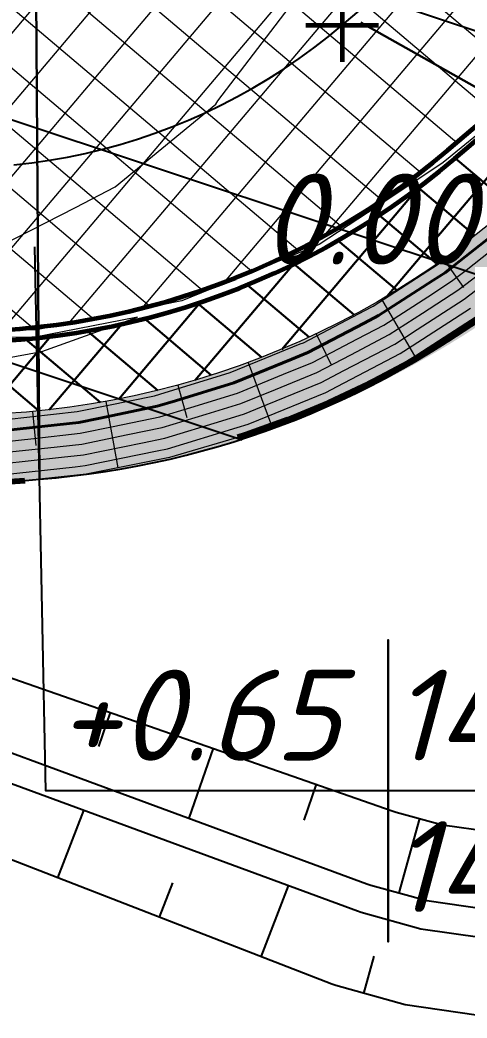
# Model space of a CAD drawing. Header units: metres. Extents: x 2306714 to 2308412, y 453204 to 454783.
# Drawn here: x 2308320.13 to 2308326.28, y 454669.29 to 454683.02 of the extents above; entities that cross this region are included whole.
import ezdxf

# ---------------------------------------------------------------- set-up
doc = ezdxf.new("R2010")
doc.units = ezdxf.units.M
doc.linetypes.add('ACAD_ISO02W100', pattern=[15, 12, -3])
doc.linetypes.add('осевая', pattern=[50.800000000000004, 31.75, -6.349999999999999, 6.349999999999999, -6.349999999999999])
for name, color, linetype, lineweight in [('$0$ПП_Дорога_Покрытия_ПроезжаяЧасть_Тип1.', 5, 'Continuous', 9), ('280_ПОР_Откосы планировки', 250, 'Continuous', 20), ('ГП_АД том 3.2.6', 250, 'Continuous', 40), ('ГП_ВП', 1, 'Continuous', 40), ('ГП_Границы ЗУ', 1, 'Continuous', 50), ('ПП_Дорога_БортовойКамень_БР100.30.18', 5, 'Continuous', 60), ('ПП_Дорога_Покрытия_Откос', 3, 'Continuous', 9), ('ПП_Дорога_Покрытия_Щебневание_Прикромочное', 151, 'Continuous', 30)]:
    doc.layers.add(name, color=color, linetype=linetype, lineweight=lineweight)
for name, color, linetype in [('АД_серый', 250, 'Continuous'), ('ГП_Автодорога Ось', 1, 'осевая'), ('ГП_здания', 7, 'Continuous'), ('ГП_Ограждение', 7, 'ограждение2'), ('ГП_ПЗМ', 7, 'Continuous'), ('ГП_ПЗМ @ 0.5 (1)', 7, 'Continuous'), ('ПП_Дорога_Покрытия_Газон', 3, 'Continuous')]:
    doc.layers.add(name, color=color, linetype=linetype)
doc.styles.add('ASML', font='isocpeui.ttf')
doc.styles.add('СПДС', font='isocpeur.ttf')
doc.linetypes.add('ограждение2', pattern='A,6.349999999999999,-2.54,[132,ltypeshp.shx,S=2.54,R=0,X=-2.54,Y=0],-2.54,25.4', length=36.83)

# ---------------------------------------------------------------- blocks, each defined once
blk = doc.blocks.new('АД 3.2.6')
at = {"layer": 'АД_серый'}
h = blk.add_hatch(dxfattribs=at)
h.set_pattern_fill('ANSI37', color=256, scale=0.25)
h.set_pattern_definition([(45, (-2306981.547548172, -453219.1040564558), (-0.5612660075668221, 0.5612660075668221), []), (135, (-2306981.547548172, -453219.1040564558), (-0.5612660075668221, -0.5612660075668221), [])])
edge = h.paths.add_edge_path()
edge.add_line((1447.454853040166, 1552.309207625396), (1448.993342189118, 1553.496323051746))
edge.add_line((1448.993342189118, 1553.496323051746), (1448.068976207171, 1554.677655998675))
edge.add_line((1448.068976207171, 1554.677655998675), (1446.517068812158, 1553.479917128919))
edge.add_arc((1539.264207246713, 1427.39880878001), 156.5198951261088, 126.3387527321787, 128.5976521573407)
edge.add_line((1441.619650802109, 1549.726312502695), (1440.286358835176, 1548.661001503293))
edge.add_line((1440.286358835176, 1548.661001503293), (1432.437758919317, 1542.427474732685))
edge.add_line((1432.437758919317, 1542.427474732685), (1424.532497577369, 1535.683233446325))
edge.add_line((1424.532497577369, 1535.683233446325), (1399.62438085489, 1514.544693585194))
edge.add_line((1399.62438085489, 1514.544693585194), (1338.628941953648, 1462.780261460226))
edge.add_line((1338.628941953648, 1462.780261460226), (1277.633627716452, 1411.015930665249))
edge.add_arc((2570.053925645072, -111.6977968080318), 1997.249939875698, 130.3233042678484, 132.4751140804625)
edge.add_line((1221.371130604297, 1361.415247290919), (1158.760474131442, 1304.093159574782))
edge.add_line((1158.760474131442, 1304.093159574782), (1121.881938925944, 1270.329663886223))
edge.add_line((1121.881938925944, 1270.329663886223), (1072.464701327029, 1225.086580126663))
edge.add_line((1072.464701327029, 1225.086580126663), (1074.583919865545, 1224.99317454308))
edge.add_line((1074.583919865545, 1224.99317454308), (1122.89484344935, 1269.223307512118))
edge.add_line((1122.89484344935, 1269.223307512118), (1159.773378654849, 1302.986803200678))
edge.add_line((1159.773378654849, 1302.986803200678), (1222.384035128168, 1360.308890916873))
edge.add_arc((2570.053925785702, -111.6977969651925), 1995.749940086286, 130.3233042815335, 132.4751140939099, ccw=False)
edge.add_line((1278.604277253617, 1409.872322569485), (1339.599524696823, 1461.636596676137))
edge.add_line((1339.599524696823, 1461.636596676137), (1344.156824226491, 1465.50419770315))
edge.add_arc((1344.221366018522, 1459.654553754721), 5.849999997121297, 90.63214483974602, 130.3199579245886)
edge.add_line((1340.436091920826, 1464.114845221455), (1340.337880480569, 1464.230570433836))
edge.add_line((1340.337880480569, 1464.230570433836), (1353.275870950892, 1475.210534536221))
edge.add_line((1353.275870950892, 1475.210534536221), (1353.365798648912, 1475.078172574169))
edge.add_arc((1356.859068854712, 1470.311110166774), 5.909976372771667, 126.2337022700823, 169.9147219048319)
edge.add_line((1351.040412212256, 1471.346028329863), (1383.518177629448, 1498.908631596831))
edge.add_arc((1383.579929740634, 1493.058957533852), 5.849999997120812, 90.60482069393159, 130.3199579216375)
edge.add_line((1379.794655642938, 1497.519249001052), (1379.697597332764, 1497.633615449013))
edge.add_line((1379.697597332764, 1497.633615449013), (1392.277919378132, 1508.310040415788))
edge.add_line((1392.277919378132, 1508.310040415788), (1392.374964916147, 1508.19566312764))
edge.add_arc((1396.160240890924, 1503.735370581795), 5.850002034166134, 130.3199651029328, 170.0350879478978)
edge.add_line((1390.398492510896, 1504.747684468457), (1400.594963598531, 1513.401028801105))
edge.add_line((1400.594963598531, 1513.401028801105), (1433.380012007896, 1541.224411068426))
edge.add_line((1433.380012007896, 1541.224411068426), (1441.268543222919, 1547.527284682845))
edge.add_line((1441.268543222919, 1547.527284682845), (1442.567646383308, 1548.565322835639))
edge.add_arc((1539.189932452515, 1427.497935878229), 154.8973155026733, 126.31552717981941, 128.5929061880581, ccw=False)
for p, q in [((1361.376152571291, 1451.733751109044, 141.0324681291299), (1361.213284071535, 1451.265729239385, 141.0324681291299)), ((1362.79282432422, 1451.24075727741, 141.0324681291299), (1362.458454664796, 1450.279909422796, 141.0324681291299)), ((1364.209494169801, 1450.747763922612, 141.0324681291299), (1364.037994917482, 1450.254937460821, 141.0324681291299)), ((1360.656433495693, 1449.459370557568, 139.5605574478972), (1361.015159997158, 1450.3845490854, 139.5605574478972)), ((1365.632622297853, 1450.275461485784, 141.0324681291299), (1365.349415358156, 1449.252258589666, 141.0324681291299)), ((1362.054985436611, 1448.917099897167, 139.5605574478972), (1362.239090356044, 1449.391926709911, 139.5605574478972)), ((1363.453533562831, 1448.374833051464, 139.5605574478972), (1363.831238183193, 1449.348954145214, 139.5605574478972)), ((1364.864910515956, 1447.870903913281, 139.5605574478972), (1365.007980736904, 1448.382035199902, 139.5605574478972))]:
    blk.add_line(p, q, dxfattribs=at)
at = {"layer": 'АД_серый', "linetype": 'Continuous', "flags": 128}
for points in [[(1346.298322473653, 1456.8343060154), (1354.947252887767, 1453.04655426566), (1355.521424844861, 1452.830958711333), (1364.908354714978, 1449.37897329533), (1364.961067356635, 1449.360498509952), (1365.730774100404, 1449.145966543234), (1366.521949926857, 1449.032780411537), (1367.321306160651, 1449.022889906948), (1368.115410425234, 1449.116509447805), (1368.890912360977, 1449.312113665393), (1369.63476806879, 1449.606462232244), (1370.334459506441, 1449.994653530069), (1370.978205151856, 1450.470206266036), (1374.613089942373, 1453.536089800123)], [(1374.871663744561, 1453.230902007432), (1371.236778954044, 1450.165018473286), (1370.551381571218, 1449.658580892137), (1369.806393100414, 1449.245152325777), (1369.014356264379, 1448.931638169859), (1368.18859877158, 1448.723262113461), (1367.343009046279, 1448.623479109898), (1366.491802643053, 1448.63391810283), (1365.649283261038, 1448.75435545668), (1364.829602385405, 1448.982719525229), (1364.776889743749, 1449.001194310666), (1355.389959873166, 1452.45317972661), (1354.815787916537, 1452.668775280938), (1346.146707816981, 1456.464153349865)], [(1375.573191053234, 1452.402907952841), (1371.931493243202, 1449.34506564436), (1371.133409869857, 1448.756857103086), (1370.266267131083, 1448.277012413484), (1369.344683971256, 1447.913510950922), (1368.384182899259, 1447.672371622349), (1367.400928530842, 1447.557553226245), (1366.411455554888, 1447.570889497525), (1365.43239067914, 1447.712059900921), (1364.480173242744, 1447.97859663784), (1364.427501289174, 1447.997188345238), (1355.098116166424, 1451.614534891501), (1354.528844541404, 1451.84421208594), (1345.902305676602, 1455.867468929675)], [(1339.536905054468, 1458.252398210403), (1339.767400797922, 1458.334554404602), (1340.632189442869, 1458.536956307944), (1341.514231962152, 1458.641008820501), (1342.402379853651, 1458.645396779408), (1343.28540744679, 1458.550064723415), (1344.152153789066, 1458.356217594061), (1344.991663713008, 1458.066305504879), (1346.542724614032, 1457.430990435649), (1355.2341962629, 1453.871117460658), (1355.813268551603, 1453.669603546499), (1365.257743169553, 1450.382979260757), (1365.310496499296, 1450.364621397341), (1365.947666682769, 1450.188262099051), (1366.602297015488, 1450.0958090169), (1367.263386676088, 1450.088815790601), (1367.919826297555, 1450.167399938975), (1368.560584653634, 1450.330240884272), (1369.174894038122, 1450.574602144596), (1369.752431206871, 1450.896377319121), (1370.283490862232, 1451.290159094962), (1373.911562633701, 1454.364083854714), (1381.54125745222, 1460.828428908833)]]:
    blk.add_lwpolyline(points, dxfattribs=at)
blk = doc.blocks.new('Опорная точка планировки')
at = {"color": 0, "linetype": 'ByBlock', "lineweight": -2, "transparency": 16777216, "flags": 128}
for points in [[(9e-16, 1.5), (0, -1.5)], [(-1.5, 0), (1.5, 0)]]:
    blk.add_lwpolyline(points, dxfattribs=at)
blk = doc.blocks.new('ЛОС 4 этап')
at = {"layer": '$0$ПП_Дорога_Покрытия_ПроезжаяЧасть_Тип1.'}
h = blk.add_hatch(dxfattribs=at)
h.set_pattern_fill('ANSI37', color=256, scale=0.2, angle=4.777369577706974, style=0)
h.set_pattern_definition([(49.77736957770698, (0, 0), (-0.4848485535213593, 0.4100571669270586), []), (139.777369577707, (0, 0), (-0.4100571669270586, -0.4848485535213591), [])])
edge = h.paths.add_edge_path()
edge.add_arc((2308304.236538018, 454681.2698630056), 6.144278917265609, 89.15896844982309, 125.8828352362109)
edge.add_line((2308300.635193925, 454686.2480638991), (2308312.913294128, 454696.6655864365))
edge.add_arc((2308316.795626544, 454692.0909285165), 6.000000005754039, 130.3199579446222, 171.7038446895422)
edge.add_arc((2308316.795626538, 454692.0909285192), 5.999999999379903, 171.7038447065023, 220.319957938836)
edge.add_line((2308312.220968622, 454688.2085961084), (2308314.647426357, 454685.3494349366))
edge.add_arc((2308319.222084273, 454689.2317673477), 6.000000000259753, 220.3199579352005, 310.3199578784066)
edge.add_line((2308323.10441668, 454684.6571094273), (2308349.883824267, 454707.3837403041))
edge.add_arc((2308346.00149186, 454711.9583982244), 6.000000000809312, 310.3199578855471, 400.3199579064049)
edge.add_line((2308350.576149778, 454715.8407306334), (2308348.148538905, 454718.7012505818))
edge.add_arc((2308343.573880987, 454714.8189181713), 6.000000000985901, 40.31995792275445, 88.91033582023188)
edge.add_arc((2308343.573880988, 454714.8189181725), 5.999999999792577, 88.91033582445583, 130.3199579174513)
edge.add_line((2308339.691548578, 454719.3935760899), (2308352.271857851, 454730.0699902164))
edge.add_arc((2308356.15419026, 454725.495332299), 5.999999999751165, 130.3199579174513, 171.7295800223683)
edge.add_arc((2308356.154190258, 454725.4953322978), 5.999999997614962, 171.7295800076187, 220.3199579193414)
edge.add_line((2308351.579532343, 454721.6129998897), (2308354.007143217, 454718.7524799404))
edge.add_arc((2308346.001491861, 454711.9583982243), 10.49999999937826, -49.68004212062391, 40.31995791748068, ccw=False)
edge.add_line((2308352.795573572, 454703.9527468645), (2308326.016165985, 454681.2261159872))
edge.add_arc((2308319.222084273, 454689.231767347), 10.49999999963178, 220.3199579323422, 310.31995788131337, ccw=False)
edge.add_line((2308311.216432919, 454682.4376856284), (2308308.726407598, 454685.370530572))
edge.add_arc((2308304.215317265, 454681.4145143937), 5.999999999041413, 41.24925429411533, 88.93607112818299)
at = {"layer": 'ПП_Дорога_Покрытия_Газон'}
h = blk.add_hatch(dxfattribs=at)
h.set_pattern_fill('ANSI37', color=256, scale=0.15, angle=-9.475358131038321)
h.set_pattern_definition([(35.52464186896168, (0, 0), (-0.276726509451476, 0.3876035364477497), []), (125.5246418689616, (0, 0), (-0.3876035364477497, -0.276726509451476), [])])
edge = h.paths.add_edge_path()
edge.add_arc((2308319.222084274, 454689.2317673466), 4.849999999242385, 220.3104329100984, 310.319957881844, ccw=False)
edge.add_line((2308315.523714135, 454686.0941634331), (2308313.390581821, 454688.5531931081))
edge.add_arc((2308320.709063739, 454695.3486391035), 9.986904618626378, 193.6486123932971, 222.8776961260903, ccw=False)
edge.add_line((2308311.004177868, 454692.9920623262), (2308343.628763501, 454720.6800180516))
edge.add_arc((2308339.735327242, 454711.6193214846), 9.861798425525892, 37.1801765034013, 66.74650996253769, ccw=False)
edge.add_line((2308347.592607178, 454717.5790379371), (2308349.699340344, 454715.0966169217))
edge.add_arc((2308346.001491861, 454711.9583982241), 4.850000000036212, -49.680042119745906, 40.31995791627418, ccw=False)
edge.add_line((2308349.139710556, 454708.2605497386), (2308322.360302969, 454685.533918862))
h.paths.add_polyline_path([(2308331.200050281, 454675.9012307795), (2308357.211669143, 454697.9764099192), (2308356.937140668, 454698.2998943145), (2308353.161841681, 454702.7552747151), (2308327.145297143, 454680.677248892), (2308330.924352604, 454676.2259699326)])
at = {"layer": 'ПП_Дорога_Покрытия_Щебневание_Прикромочное'}
h = blk.add_hatch(dxfattribs=at)
h.set_pattern_fill('ANSI37', color=256, scale=0.2, angle=4.777369577706974, style=0)
h.set_pattern_definition([(49.77736957770698, (19.10981205105781, -20.558689724945), (-0.4848485535213593, 0.4100571669270586), []), (139.777369577707, (19.10981205105781, -20.558689724945), (-0.4100571669270586, -0.4848485535213591), [])])
edge = h.paths.add_edge_path()
edge.add_arc((2308304.21556813, 454681.4147333857), 5.849753952321411, 40.27397484703931, 83.4847906255705, ccw=False)
edge.add_line((2308308.678708332, 454685.1962675768), (2308311.100277472, 454682.3427353454))
edge.add_arc((2308319.222092768, 454689.2318735519), 10.65007553597226, 220.3054896223834, 310.3259176045134)
edge.add_line((2308326.114126252, 454681.1125149949), (2308352.892631882, 454703.8383804164))
edge.add_arc((2308345.999686112, 454711.9585460502), 10.65128120487598, 310.3268493766145, 400.3130664229652)
edge.add_line((2308354.121509664, 454718.8495382504), (2308351.69389879, 454721.7100582002))
edge.add_arc((2308356.159129576, 454725.4970090397), 5.854851205219141, 177.2002641057002, 220.3011922885501, ccw=False)
edge.add_line((2308350.311266941, 454725.7829902174), (2308353.680325641, 454728.6421761275))
edge.add_arc((2308356.927696595, 454724.8239035122), 5.012446895558253, 130.3805553619786, 223.5667437289752)
edge.add_line((2308353.295817842, 454721.3693296457), (2308354.883952651, 454719.4965936522))
edge.add_arc((2308345.998224541, 454711.9586657014), 11.6523183031831, -49.66864389126118, 40.30855968545842, ccw=False)
edge.add_line((2308353.539687284, 454703.0759374299), (2308326.758791258, 454680.3480759863))
edge.add_arc((2308319.222077386, 454689.2316832237), 11.64991560187273, 220.3291617699454, 310.31075404609106, ccw=False)
edge.add_line((2308310.340891968, 454681.6921156564), (2308308.55904347, 454683.7916777982))
edge.add_arc((2308304.771098368, 454680.6014369049), 4.952389832463448, 40.10437997005284, 125.165736885291)
edge.add_line((2308301.918801352, 454684.6499634001), (2308304.87932191, 454687.2267082842))
at = {"layer": 'ГП_Автодорога Ось', "linetype": 'осевая', "ltscale": 0.5}
blk.add_polyline3d([(2308320.042127456, 454681.0226243241, 141.6298858529458), (2308320.289694314, 454681.0511372495, 141.6272252005023), (2308320.536287053, 454681.0871144356, 141.6245645480588), (2308320.781680671, 454681.1305230556, 141.6219038956154), (2308321.025651265, 454681.1813235023, 141.6192432431719), (2308321.267976229, 454681.2394694236, 141.6165825907284), (2308321.508434458, 454681.3049077655, 141.6139219382849), (2308321.74680655, 454681.3775788199, 141.6112612858414), (2308321.982875007, 454681.4574162796, 141.608600633398), (2308322.216424432, 454681.5443472983, 141.6059399809545), (2308322.447241729, 454681.6382925576, 141.603279328511), (2308322.675116292, 454681.7391663387, 141.6006186760675), (2308322.899840202, 454681.8468766016, 141.597958023624), (2308323.121208413, 454681.9613250678, 141.5952973711805), (2308323.339018942, 454682.0824073111, 141.5926367187371), (2308323.553073052, 454682.2100128522, 141.5899760662936), (2308323.763175434, 454682.34402526, 141.5873154138501), (2308323.969134384, 454682.4843222572, 141.5846547614066), (2308324.170761977, 454682.6307758327, 141.5819941089632), (2308324.367874244, 454682.7832523576, 141.5793334565197), (2308324.560291332, 454682.9416127074, 141.5766728040762), (2308351.33969892, 454705.6682435842, 140.8742095888592)], dxfattribs=at)
at = {"layer": 'ГП_Ограждение', "lineweight": 30, "ltscale": 0.3, "elevation": 139.8330709571579}
blk.add_lwpolyline([(2308324.820552972, 454682.9796664696), (2308326.783506086, 454681.8763361716)], dxfattribs=at)
at = {"layer": 'ПП_Дорога_БортовойКамень_БР100.30.18', "flags": 128}
for points in [[(2308300.332984856, 454685.9891723105, -0.4142135622518386), (2308308.789975181, 454685.296846804), (2308311.216432919, 454682.4376856284, 0.4142135620985498), (2308326.016165985, 454681.2261159872), (2308352.795573572, 454703.9527468645, 0.41421356255625), (2308354.007143217, 454718.7524799404), (2308351.579532343, 454721.6129998897, -0.4142135623520799), (2308352.271857851, 454730.0699902164)], [(2308300.430043166, 454685.8748058625, -0.414213562247689), (2308308.675608734, 454685.1997884937), (2308311.102066471, 454682.3406273182, 0.4142135620851222), (2308326.113224295, 454681.1117495392), (2308352.892631883, 454703.8383804165, 0.4142135625555747), (2308354.121509664, 454718.8495382505), (2308351.693898791, 454721.7100582, -0.4142135623535991), (2308352.368916161, 454729.9556237685, -0.4142135623535991)]]:
    blk.add_lwpolyline(points, format="xyb", dxfattribs=at)
blk = doc.blocks.new('Откос ЛОС')
at = {"layer": 'ПП_Дорога_Покрытия_Откос'}
h = blk.add_hatch(dxfattribs=at)
h.set_pattern_fill('GRASS', color=110, scale=0.02, style=0)
h.set_pattern_definition([(90, (-2308327.05921198, -454677.3609262977), (-0.3592102448, 0.3592102448), [0.09525, -0.6231704896]), (45, (-2308327.05921198, -454677.3609262977), (-0.3592102448427661, 0.3592102448427661), [0.09525, -0.4127500000000001]), (135, (-2308327.05921198, -454677.3609262977), (-0.3592102448427661, -0.3592102448427661), [0.09525, -0.4127500000000001])])
edge = h.paths.add_edge_path()
edge.add_line((4.548949185758829, -1.940583711315412), (30.38564025331289, 20.34071766323177))
edge.add_arc((30.1543450448662, 20.62896879896289), 0.3695756900834686, 308.7438595756698, 398.9152154149352)
edge.add_line((30.44190315250308, 20.86112505121855), (27.24055715091527, 25.29813933063997))
edge.add_arc((18.8856979329139, 34.86221449670848), 12.69941755888161, 311.1393860775244, 399.2440256285561)
edge.add_line((28.72087124921382, 42.89617816190002), (26.89707454107702, 44.95757959008915))
edge.add_arc((29.90256368508563, 47.43425919389119), 3.894471319016564, 130.5068436189227, 219.490300055135, ccw=False)
edge.add_line((27.37295318767428, 50.3953362928587), (26.621113659814, 51.28124982974259))
edge.add_arc((29.89479828020558, 47.46158603846561), 5.030590668319256, 130.5985887023082, 223.3487103879693)
edge.add_line((26.23660586075857, 44.00840334792156), (27.82474067062139, 42.13566735450877))
edge.add_arc((18.94227988179773, 34.59747192671057), 11.64999999882693, -49.680042124795705, 40.319957919079286, ccw=False)
edge.add_line((26.48047530278564, 25.71501113212435), (26.09925381559879, 25.39148343651323))
edge.add_line((26.09925381559879, 25.39148343651323), (30.15245717344806, 20.61548363126349))
edge.add_line((30.15245717344806, 20.61548363126349), (29.71423066640273, 20.24357800697908))
edge.add_line((29.71423066640273, 20.24357800697908), (4.140769039280712, -1.459613937244284))
edge.add_line((4.140769039280712, -1.459613937244284), (3.865140622947365, -1.134956365218386))
edge.add_line((3.865140622947365, -1.134956365218386), (0.0860851649194956, 3.316322591796051))
edge.add_line((0.0860851649194956, 3.316322591796051), (-0.2989322850480676, 2.988380254886578))
edge.add_arc((-7.836858647409826, 11.87412771361414), 11.65233203031357, 220.331423632382, 310.3084921832059, ccw=False)
edge.add_line((-16.71958849579096, 4.332645618531387), (-18.47965193446725, 6.40657626040047))
edge.add_arc((-22.312328111846, 3.195288806629832), 5.000177375992899, 39.95865855264362, 130.3190465076604)
edge.add_line((-25.54765924811363, 7.007690442434977), (-24.59156757034361, 5.881100876897107))
edge.add_arc((-22.24030190706253, 2.99197918002028), 3.724979785004083, 43.425377594713325, 129.1398705622043, ccw=False)
edge.add_line((-19.53495982103049, 5.552564776677172), (-17.66649667872116, 3.516731499170418))
edge.add_arc((-7.916088237427175, 12.60844982083654), 13.33153430076885, 222.9978480313586, 306.3841129350132)
edge.add_line((-0.0078796613961458, 1.87578733934788), (3.656620321795344, -1.870647455856669))
edge.add_arc((4.1391904912889, -1.441108438943047), 0.6460477811556671, 221.6724988004469, 309.3647119806175)
at = {"layer": '280_ПОР_Откосы планировки', "linetype": 'Continuous', "lineweight": 20}
for p, q in [((-1.101774862036108, 2.36518367921235, 141.6077777778784), (-0.8271935279481112, 1.97766484512249, 141.2903354881972)), ((-1.955877541098743, 1.814330895605962, 141.6155555556645), (-1.482213219627737, 1.004399346420541, 140.9857879600755)), ((-2.854740084614604, 1.340014226734638, 141.6233333334466), (-2.655717042274773, 0.9193570331553929, 141.310249772503)), ((-3.791521606966853, 0.9458435082924552, 141.6311111112339), (-3.46973925223574, 0.0768831233144738, 141.0064485878194)), ((-4.759092634078115, 0.6348186178947799, 141.6388888890176), (-4.636747449170798, 0.1882112175226211, 141.3262322196593)), ((-5.750089366920292, 0.4093066425411962, 141.6466666668035), (-5.583580043632537, -0.5051242515910417, 141.0185021675935)), ((-6.756969721522182, 0.2710238646250218, 141.654444444588), (-6.713552134111523, -0.1952376282424666, 141.3378154046024))]:
    blk.add_line(p, q, dxfattribs=at)
for points in [[(-0.7661852752789855, 2.612100686121266, 141.6045901640318), (-1.006922769825905, 2.433108244265895, 141.6068852460012), (-1.252189133781939, 2.260373632365372, 141.6091803279705), (-1.501821740064769, 2.094011384819168, 141.6114754099399), (-1.755655065644532, 1.93413181049982, 141.6137704919092), (-2.013520802836865, 1.780840919993352, 141.6160655738786), (-2.275247969664633, 1.634240355168003, 141.6183606558479), (-2.540663023944944, 1.494427321653347, 141.6206557378172), (-2.809589978773146, 1.361494524579029, 141.6229508197866), (-3.08185051754117, 1.235530107107479, 141.625245901756), (-3.357264114078134, 1.116617591760586, 141.6275409837253), (-3.635648151393979, 1.004835825238842, 141.6298360656947), (-3.91681804228574, 0.9002589261508546, 141.632131147664), (-4.200587353203445, 0.8029562358278781, 141.6344262296334), (-4.4867679271847, 0.7129922721651383, 141.6367213116027), (-4.775170006789267, 0.6304266872466542, 141.6390163935721), (-5.065602363552898, 0.5553142272983678, 141.6413114755414), (-5.357872421853244, 0.4877046967740171, 141.6436065575108), (-5.651786386966705, 0.4276429252931849, 141.6459016394801), (-5.947149375919252, 0.3751687376061454, 141.6481967214495), (-6.243765542749315, 0.3303169275168329, 141.6504918034188), (-6.541438212618231, 0.2931172347743995, 141.6527868853882), (-6.839970008935779, 0.2635943250497803, 141.6550819673575), (-7.13916298514232, 0.2417677741032094, 141.6573770493269)], [(-0.6254443172365427, 1.536146034195553, 140.9736491874791), (-1.617659071460366, 0.9203359742532484, 140.9877069680951), (-2.660850841552019, 0.3961058963905088, 140.9994678669609), (-3.748766507953405, -0.033233245194424, 141.0088565978221), (-4.872690107673406, -0.3637637061183341, 141.0157838370651), (-6.018806842155754, -0.5916691504535266, 141.0201664059423), (-7.179660141468048, -0.7161262420122512, 141.0219842656515)]]:
    blk.add_polyline3d(points, dxfattribs=at)
blk = doc.blocks.new('BD_Cart_Mark')
at = {"color": 1, "linetype": 'ByBlock', "lineweight": -2, "transparency": 33554687, "style": 'СПДС'}
for tag, p in [('G_C_H_001', (-4.833333333333333, 0.8333333333333335)), ('G_C_H2_001', (-4.833333333333333, -3.333333333333333))]:
    blk.add_attdef(tag, p, '', height=2.5, dxfattribs=at)
at = {"color": 26, "linetype": 'ByBlock', "lineweight": -2, "transparency": 33554687, "style": 'СПДС'}
blk.add_attdef('G_C_Red_001', (0.5833333333333334, 0.8333333333333335), '', height=2.5, dxfattribs=at)
at = {"color": 176, "linetype": 'ByBlock', "lineweight": -2, "transparency": 33554687, "style": 'СПДС'}
blk.add_attdef('G_C_Black_001', (0.5833333333333334, -3.333333333333333), '', height=2.5, dxfattribs=at)
at = {"color": 214, "linetype": 'ByBlock', "lineweight": -2, "transparency": 33554687, "style": 'СПДС'}
blk.add_attdef('G_C_Dop_001', (0.5833333333333334, -7.5), '', height=2.5, dxfattribs=at)
blk = doc.blocks.new('ПЗМ_ЛОС')
at = {"layer": 'ГП_ПЗМ', "flags": 128}
blk.add_lwpolyline([(56.10479887900874, 35.60587429895532), (50.78926857607439, 35.60587429895532), (50.78926857607439, 37.68087429896695), (50.78926857607439, 33.53087429894368), (50.78926857607439, 35.60587429895532), (46.07885190937667, 35.60587429895532), (45.92724608397111, 43.08538038103143)], dxfattribs=at)
at = {"layer": 'ГП_ПЗМ @ 0.5 (1)'}
ref = blk.add_blockref('BD_Cart_Mark', (52.64559797663242, 42.42758858005982), dxfattribs=dict(at, xscale=0.5, yscale=0.5, zscale=0.5))
ref.add_attrib('G_C_Red_001', '140.96', (52.68252979465901, 42.84425524674588), dxfattribs={"layer": '0', "color": 26, "linetype": 'ByBlock', "lineweight": -2, "transparency": 33554687, "height": 1.25, "style": 'ASML'})
ref.add_attrib('G_C_Black_001', '140.96', (52.68252979465901, 40.76092191337375), dxfattribs={"layer": '0', "color": 176, "linetype": 'ByBlock', "lineweight": -2, "transparency": 33554687, "height": 1.25, "style": 'ASML'})
ref.add_attrib('G_C_H_001', '0.00', (49.03669646163612, 42.84425524674588), dxfattribs={"layer": '0', "color": 3, "linetype": 'ByBlock', "lineweight": -2, "transparency": 33554687, "height": 1.25, "style": 'ASML'})
ref = blk.add_blockref('BD_Cart_Mark', (50.78926857607439, 35.60587429895532), dxfattribs=dict(at, xscale=0.5, yscale=0.5, zscale=0.5))
ref.add_attrib('G_C_Red_001', '141.59', (50.82620039410098, 36.02254096564138), dxfattribs={"layer": '0', "color": 26, "linetype": 'ByBlock', "lineweight": -2, "transparency": 33554687, "height": 1.25, "style": 'ASML'})
ref.add_attrib('G_C_Black_001', '140.94', (50.82620039410098, 33.93920763226925), dxfattribs={"layer": '0', "color": 176, "linetype": 'ByBlock', "lineweight": -2, "transparency": 33554687, "height": 1.25, "style": 'ASML'})
ref.add_attrib('G_C_H_001', '+0.65', (46.23813221259324, 36.02254096564138), dxfattribs={"layer": '0', "color": 5, "linetype": 'ByBlock', "lineweight": -2, "transparency": 33554687, "height": 1.25, "style": 'ASML'})

msp = doc.modelspace()

# ---------------------------------------------------------------- hatches: boundary and pattern name
at = {"layer": 'ГП_ПЗМ'}
h = msp.add_hatch(dxfattribs=at)
h.set_pattern_fill('ANSI31', color=1, angle=5156.620156177408, style=0)
h.set_pattern_definition([(161.620156177409, (0, 0), (-1.001125794145185, -3.01303371111197), [])])
edge = h.paths.add_edge_path()
edge.add_line((2308352.271857851, 454730.0699902165), (2308347.463577415, 454725.9891751711))
edge.add_line((2308347.463577415, 454725.9891751711), (2308350.307484263, 454725.7849434685))
edge.add_arc((2308355.707230904, 454725.7108135595), 5.400255459319544, 128.1831450318075, 179.2134697422141, ccw=False)
edge.add_line((2308352.368916162, 454729.9556237685), (2308352.271857851, 454730.0699902165))
edge = h.paths.add_edge_path()
edge.add_line((2308357.191056563, 454706.344707193), (2308340.332984855, 454705.9891723121))
edge.add_line((2308340.332984855, 454705.9891723121), (2308340.332986833, 454719.9374022532))
edge.add_line((2308340.332986833, 454719.9374022532), (2308347.463577415, 454725.9891751711))
edge.add_line((2308347.463577415, 454725.9891751711), (2308350.307484263, 454725.7849434685))
edge.add_line((2308350.307484263, 454725.7849434685), (2308350.311266941, 454725.7829902171))
edge.add_line((2308350.311266941, 454725.7829902171), (2308352.039888359, 454724.8903864168))
edge.add_line((2308352.039888359, 454724.8903864168), (2308353.363042114, 454723.1194986566))
edge.add_line((2308353.363042114, 454723.1194986566), (2308355.758203703, 454720.283015409))
edge.add_line((2308355.758203703, 454720.283015409), (2308355.780070725, 454720.2570939101))
edge.add_arc((2308346.487054052, 454712.5245276646), 12.08936473217472, -19.093527559170525, 39.76328484567102, ccw=False)
edge.add_line((2308357.911332906, 454708.56996166), (2308357.191056563, 454706.344707193))
h.paths.add_polyline_path([(2308340.332984855, 454685.9891723115), (2308340.332984855, 454705.9891723121), (2308357.191056563, 454706.344707193), (2308355.125552735, 454703.4371794503), (2308354.315089589, 454702.6577165293), (2308354.501672849, 454702.3972570317), (2308357.500002625, 454698.2117611364), (2308357.447620791, 454697.7272519085), (2308355.194457689, 454695.7654011714), (2308343.832048695, 454685.9891676916)])
h.paths.add_polyline_path([(2308340.332983114, 454682.9674521811), (2308343.832048695, 454685.9891676916), (2308340.332984855, 454685.9891723115)])
edge = h.paths.add_edge_path()
edge.add_arc((2308338.431423993, 454721.5300806551), 2.480436600151755, 300.5323862572398, 320.05170942940146, ccw=False)
edge.add_arc((2308339.407626865, 454719.0542548781), 0.4424369157979806, 30.560296247992085, 50.07961941927891, ccw=False)
edge.add_arc((2308343.573880986, 454714.8189181768), 5.849999995108203, 90.60482068960579, 130.3199579329156, ccw=False)
edge.add_line((2308343.512128875, 454720.6685922375), (2308340.332986555, 454717.9705790775))
edge.add_line((2308340.332986555, 454717.9705790775), (2308326.214966297, 454705.9891700647))
edge.add_line((2308326.214966297, 454705.9891700647), (2308340.332984855, 454705.9891723121))
edge.add_line((2308340.332984855, 454705.9891723121), (2308340.332986833, 454719.9374022532))
h.paths.add_polyline_path([(2308340.332984855, 454705.9891723121), (2308326.214966297, 454705.9891700647), (2308320.332986813, 454700.9973652142), (2308320.332984855, 454685.9891723109), (2308340.332984855, 454685.9891723115)])
edge = h.paths.add_edge_path()
edge.add_arc((2308319.202449073, 454689.7024639378), 13.08193019297406, 275.244569286864, 306.868392832292, ccw=False)
edge.add_line((2308320.398232102, 454676.67529999), (2308320.332980426, 454679.8945054381))
edge.add_line((2308320.332980426, 454679.8945054381), (2308320.332984855, 454685.9891723109))
edge.add_line((2308320.332984855, 454685.9891723109), (2308340.332984855, 454685.9891723115))
edge.add_line((2308340.332984855, 454685.9891723115), (2308340.332983114, 454682.9674521811))
edge.add_line((2308340.332983114, 454682.9674521811), (2308331.59484132, 454675.4213865294))
edge.add_line((2308331.59484132, 454675.4213865294), (2308330.746977448, 454675.4878378443))
edge.add_line((2308330.746977448, 454675.4878378443), (2308329.722583223, 454676.5057360473))
edge.add_line((2308329.722583223, 454676.5057360473), (2308327.294950555, 454678.9876483245))
edge.add_line((2308327.294950555, 454678.9876483245), (2308327.051332319, 454679.2367136371))
edge = h.paths.add_edge_path()
edge.add_line((2308306.61958716, 454691.3246475614), (2308300.332984856, 454685.9891723106))
edge.add_line((2308300.332984856, 454685.9891723106), (2308300.430043166, 454685.874805862))
edge.add_arc((2308304.215317363, 454681.4145142149), 5.850000198630866, 83.4825945055639, 130.3199575213516, ccw=False)
edge.add_line((2308304.879321863, 454687.2267083228), (2308305.21596747, 454685.9891671813))
edge.add_line((2308305.21596747, 454685.9891671813), (2308320.332984855, 454685.9891723109))
edge.add_line((2308320.332984855, 454685.9891723109), (2308320.332986813, 454700.9973652142))
edge.add_line((2308320.332986813, 454700.9973652142), (2308311.034363458, 454693.1059889708))
edge.add_arc((2308316.795626534, 454692.0909285218), 5.849999995580864, 130.3199579110482, 170.0077710157266, ccw=False)
edge.add_line((2308313.010352438, 454696.5512199885), (2308312.913294128, 454696.6655864365))
edge.add_line((2308312.913294128, 454696.6655864365), (2308306.61958716, 454691.3246475614))
edge = h.paths.add_edge_path()
edge.add_line((2308305.44783334, 454685.1368062752), (2308305.21596747, 454685.9891671813))
edge.add_line((2308305.21596747, 454685.9891671813), (2308320.332984855, 454685.9891723109))
edge.add_line((2308320.332984855, 454685.9891723109), (2308320.332980426, 454679.8945054381))
edge.add_line((2308320.332980426, 454679.8945054381), (2308320.398232102, 454676.67529999))
edge.add_arc((2308319.202444034, 454689.7023904651), 13.08185748848076, 221.9474994791219, 275.2446206782605, ccw=False)
edge.add_line((2308309.472712549, 454680.9578309798), (2308306.981869626, 454683.7385755452))
edge.add_line((2308306.981869626, 454683.7385755452), (2308305.451188469, 454685.1337481748))
edge.add_line((2308305.451188469, 454685.1337481748), (2308305.44783334, 454685.1368062752))

# ---------------------------------------------------------------- linework, layer by layer
at = {"layer": 'ГП_ВП', "color": 1, "linetype": 'Continuous', "lineweight": 20, "flags": 128}
for points, elevation in [([(2308314.494539271, 454678.5950617336), (2308314.590867081, 454678.557090972), (2308314.624954979, 454678.5489416342), (2308316.529422227, 454678.1824596843), (2308317.242946304, 454678.1525703899), (2308318.495506296, 454678.1467637365), (2308319.907060429, 454678.3612934556), (2308320.431186117, 454678.4571759564), (2308321.746861236, 454678.9276389982), (2308320.314283599, 454678.650098491), (2308320.128547956, 454678.6495716488), (2308318.262063802, 454678.6543962556), (2308317.822647927, 454678.7399740456), (2308316.249016705, 454679.0532924892), (2308315.591190065, 454679.321795624), (2308314.350534205, 454679.8324792344), (2308313.537045167, 454680.3686046506), (2308312.638071877, 454680.963303986), (2308311.75545786, 454681.8327559974), (2308311.176425044, 454682.4037325165), (2308309.848993438, 454683.924214501), (2308308.70993905, 454685.2289232841)], 141.6999999999999), ([(2308319.845459667, 454679.9036448587), (2308320.892365402, 454680.437991843), (2308321.439494866, 454680.7203736166), (2308322.722750287, 454681.7760398165), (2308322.822815044, 454681.8589555792), (2308322.850591941, 454681.9015770553), (2308323.951653063, 454683.3478827339)], 141.5999999999999), ([(2308326.760279696, 454680.3493065527), (2308327.145297146, 454680.6772488896), (2308327.145480109, 454680.6774047306), (2308328.369018751, 454683.0261536489), (2308327.965350447, 454682.6972324381), (2308326.074936213, 454681.1568654283), (2308326.046905066, 454681.1336850274), (2308325.949113627, 454681.0536979033), (2308325.178160434, 454680.5392972866), (2308324.244451777, 454679.9285484925), (2308323.146492639, 454679.4731085793), (2308322.355280288, 454679.1522040042), (2308320.932208028, 454678.8666653163), (2308320.351983717, 454678.7542555276), (2308318.636882928, 454678.7493906151)], 141.5999999999999), ([(2308319.939985768, 454677.5222205869), (2308320.914835234, 454677.6298952488), (2308321.004796515, 454677.6483098994), (2308321.98016027, 454677.8488427372), (2308322.053781132, 454677.8712037976), (2308323.022423213, 454678.1663269725), (2308323.984128921, 454678.5602431159), (2308324.027952986, 454678.5781504541), (2308324.960005894, 454679.0652963942), (2308324.987967965, 454679.0798810179), (2308325.882822317, 454679.6589661176), (2308325.896116294, 454679.6675530399), (2308325.904186461, 454679.6736942709), (2308325.917468514, 454679.6843811822), (2308326.760279696, 454680.3493065525), (2308327.145297146, 454680.6772488894)], 141.5999999999999), ([(2308319.849974254, 454677.2110517059), (2308320.319549623, 454677.2625035069), (2308320.958147628, 454677.3330383194), (2308321.409347239, 454677.4253967556), (2308322.050805903, 454677.5572793744), (2308322.478945089, 454677.6873192299), (2308323.11986903, 454677.8825941535), (2308323.756203363, 454678.143237679), (2308324.151312964, 454678.3046868991), (2308324.772956868, 454678.6295947462), (2308325.136127399, 454678.8190194028), (2308325.738685642, 454679.2089515743), (2308326.067793686, 454679.421530941), (2308326.267580155, 454679.5735643408), (2308326.596393002, 454679.8381314072)], 141.3999999999999), ([(2308319.857798686, 454677.0612559173), (2308320.50933155, 454677.1326449669), (2308320.979803824, 454677.1846098547), (2308321.6116226, 454677.3139401837), (2308322.086128719, 454677.4114976929), (2308322.691527068, 454677.595376946), (2308323.168591939, 454677.7407277438), (2308323.642240584, 454677.9347349606), (2308324.212992953, 454678.1679551217), (2308324.679432354, 454678.4117439223), (2308325.210207115, 454678.6885885953), (2308325.666617305, 454678.9839443027), (2308326.153632382, 454679.2985198915), (2308326.449277002, 454679.5234993758)], 141.2999999999999), ([(2308319.865623118, 454676.9114601288), (2308320.699113477, 454677.002786427), (2308321.001460022, 454677.0361813901), (2308321.813897962, 454677.2024836117), (2308322.121451536, 454677.2657160114), (2308322.904109047, 454677.503434662), (2308323.217314848, 454677.5988613343), (2308323.528277805, 454677.7262322422), (2308324.274672942, 454678.0312233441), (2308324.585907841, 454678.1938930983), (2308325.284286832, 454678.5581577878), (2308325.594548968, 454678.758937031), (2308326.239471078, 454679.175508842), (2308326.630973849, 454679.4734344107)], 141.1999999999999), ([(2308319.873447551, 454676.7616643403), (2308320.888895405, 454676.872927887), (2308321.023116218, 454676.8877529252), (2308322.016173324, 454677.0910270399), (2308322.156774353, 454677.11993433), (2308323.116691025, 454677.4114923781), (2308323.266037756, 454677.4569949248), (2308323.414315026, 454677.5177295237), (2308324.336352931, 454677.8944915667), (2308324.492383327, 454677.9760422744), (2308325.358366549, 454678.4277269803), (2308325.522480631, 454678.5339297594), (2308326.325309773, 454679.0524977925)], 141.0999999999999)]:
    msp.add_lwpolyline(points, dxfattribs=dict(at, elevation=elevation))
at = {"layer": 'ГП_ВП', "color": 1, "linetype": 'Continuous', "lineweight": 40, "flags": 128}
for points, elevation in [([(2308319.842149822, 454677.3608474944), (2308320.129767696, 454677.3923620469), (2308320.936491431, 454677.481466784), (2308321.207071876, 454677.5368533274), (2308322.015483087, 454677.7030610558), (2308322.266363111, 454677.7792615137), (2308323.071146122, 454678.024460563), (2308323.870166142, 454678.3517403975), (2308324.089632975, 454678.4414186767), (2308324.866481381, 454678.8474455703), (2308325.062047682, 454678.9494502103), (2308325.81075398, 454679.4339588459), (2308325.98195499, 454679.5445419904), (2308326.085883308, 454679.6236293058), (2308326.256930758, 454679.7612562948), (2308326.857338006, 454680.2349401046)], 141.4999999999999), ([(2308328.479329168, 454677.855178263), (2308328.057582934, 454678.3227439752), (2308328.046729045, 454678.3347770554), (2308327.486214813, 454678.9561868413), (2308327.467152493, 454678.9773201361), (2308327.099906583, 454679.3844644844), (2308327.09188793, 454679.3884923682), (2308327.091575449, 454679.3888387201), (2308327.058979615, 454679.4252921883), (2308326.994367543, 454679.3733044806), (2308326.41114847, 454678.929486743), (2308325.450412293, 454678.3089224877), (2308325.432446266, 454678.2972961728), (2308324.398858814, 454677.7581914503), (2308324.398032919, 454677.7577597891), (2308324.336700423, 454677.7326981766)], 140.9999999999999)]:
    msp.add_lwpolyline(points, dxfattribs=dict(at, elevation=elevation))
at = {"layer": 'ГП_Границы ЗУ', "color": 1, "linetype": 'ACAD_ISO02W100', "lineweight": 80}
msp.add_lwpolyline([(2308355.780083231, 454720.2571044596, -0.3763511352113114), (2308355.125552735, 454703.4371794503), (2308354.315089589, 454702.6577165294), (2308357.501115133, 454698.2220513489, -0.4113483311241901), (2308357.444852234, 454697.7016439611), (2308331.608161167, 454675.4203425866, -0.3987149704598167), (2308330.7158323, 454675.4902788447), (2308327.053043434, 454679.3446785169, -0.3882236528137), (2308309.392715302, 454680.8776577969), (2308307.52425216, 454682.9134910744, 0.3873380177428458), (2308302.465447304, 454683.2682396068), (2308301.568470375, 454684.4169204764), (2308304.87932191, 454687.2267082842, 0.2072600780048738), (2308300.430043166, 454685.8748058625), (2308300.332984856, 454685.9891723106), (2308312.913294128, 454696.6655864365), (2308313.010352438, 454696.5512199887, 0.1749227931083781), (2308311.034363458, 454693.1059889708), (2308343.512128875, 454720.6685922378, 0.1750456677521167)], format="xyb", dxfattribs=at)
at = {"layer": 'ГП_ПЗМ'}
for points in [[(2308309.386046875, 454680.8843089193, 0.236710224931063), (2308320.39788726, 454676.7020594611), (2308320.332984855, 454685.9891723109), (2308305.21596747, 454685.9891671813), (2308302.435845346, 454683.3061482767), (2308302.465674767, 454683.2684194594, -0.38731587038784), (2308307.524252166, 454682.9134910679)], [(2308320.396485947, 454676.7019162039, 0.1516098428992515), (2308327.053043434, 454679.3446785168), (2308330.7158323, 454675.4902788447), (2308331.59484132, 454675.4213865294), (2308340.332983114, 454682.9674521811), (2308340.332984855, 454685.9891723115), (2308320.332984855, 454685.9891723109)]]:
    msp.add_lwpolyline(points, format="xyb", close=True, dxfattribs=at)

# ---------------------------------------------------------------- block references
at = {"layer": '280_ПОР_Откосы планировки'}
msp.add_blockref('Откос ЛОС', (2308327.05921198, 454677.3609262977), dxfattribs=at)
at = {"layer": 'ГП_АД том 3.2.6'}
msp.add_blockref('АД 3.2.6', (2306959.993951246, 453221.759960641), dxfattribs=at)
at = {"layer": 'ГП_ВП', "color": 7, "linetype": 'Continuous', "lineweight": 60, "xscale": 0.3333333333333333, "yscale": 0.3333333333333333, "zscale": 0.3333333333333333}
msp.add_blockref('Опорная точка планировки', (2308324.560291333, 454682.9416127078, 141.5766728040618), dxfattribs=at)
msp.add_blockref('Опорная точка планировки', (2308324.560291333, 454682.9416127078, 141.5766728040618), dxfattribs=at)
at = {"layer": 'ГП_здания'}
msp.add_blockref('ЛОС 4 этап', (0, 0), dxfattribs=at)
at = {"layer": 'ГП_ПЗМ'}
msp.add_blockref('ПЗМ_ЛОС', (2308274.405734343, 454636.809125057), dxfattribs=at)

doc.saveas('drawing.dxf')
